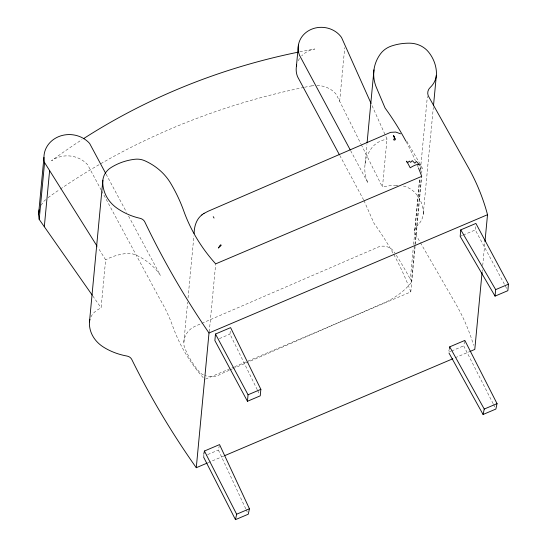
<?xml version="1.0" encoding="UTF-8"?>
<svg xmlns="http://www.w3.org/2000/svg" width="547" height="547" viewBox="0 0 547 547"><rect width="100%" height="100%" fill="white"/><g stroke="black" fill="none" stroke-linecap="round" stroke-linejoin="round"><path stroke-width="0.41" stroke-dasharray="2.73 2.05" d="M421.593 166.192L422.099 168.647L421.675 173.249M90.932 316.904A19.63 16.266 -3.3 0 1 97.455 309.903L101.099 307.838L105.639 259.811L97.961 247.579M183.874 342.073L187.642 302.19M188.045 297.951L193.898 236.003M209.269 331.838L215.689 263.859M257.254 389.744L229.986 334.114L230.444 329.246M339.666 101.27L344.726 47.705M365.068 164.141L366.914 144.606M396.24 185.262A50.68 41.996 -3.3 0 0 382.456 187.136L387.002 139.02L385.614 135.916M414.729 230.246L419.611 178.589M420.493 169.276L427.371 96.443M232.981 368.657L384.295 302.744A75.308 67.951 5.4 0 0 410.818 283.161A3.145 2.838 5.4 0 0 410.305 279.264L413.272 247.873M413.594 244.475L419.843 178.295M420.568 170.657L420.971 166.411M411.412 281.855L414.858 245.371M414.941 244.523L421.272 177.488M234.656 366.736L410.804 291.927L415.221 245.186M415.303 244.338L421.723 176.36M423.228 214.267L433.32 107.485M506.645 288.433L475.281 229.938L475.664 225.884M482.16 271.476L482.317 269.78M482.714 265.548L484.881 242.67M203.6 454.906L203.265 456.458L207.046 454.851M245.753 508.799L218.383 450.037L219.217 446.154M449.395 348.398L448.561 352.282L450.831 351.318M493.162 403.727L463.678 345.861L464.676 341.205M41.004 205.269L44.027 201.146L45.75 199.655M229.077 370.353L221.282 373.751A16.964 15.309 5.4 0 1 205.07 375.591M229.856 370.018L232.202 368.999M219.402 338.607L229.986 334.114M460.171 236.359L462.434 235.395M463.193 235.073L475.281 229.938M205.556 379.092L233.87 367.071M207.798 454.53L218.383 450.037M451.59 350.996L463.678 345.861M208.045 462.721L223.737 456.054M455.179 357.759L470.085 351.434M311.243 85.941L314.498 85.647M316.932 85.428C324.207 85.633 331.475 88.546 336.159 94.241L360.87 143.82M92.778 295.948L101.099 307.838M406.722 141.092L420.089 163.929M415.59 234.232L420.021 242M420.424 242.697L454.673 301.985A234.547 207.169 2.3 0 1 473.62 345.335M350.661 150.698L367.981 182.999L367.269 181.235A41.114 37.093 5.4 0 1 371.591 148.128A23.377 21.094 5.4 0 1 382.599 140.285A51.172 46.174 5.4 0 1 387.002 139.02M339.79 155.464L363.55 199.778M363.953 200.53L374.162 223.586A315.899 285.035 5.4 0 1 393.423 253.856M106.084 174.131L126.569 212.332M128.579 216.079L160.305 275.25A57.401 51.794 5.4 0 0 135.806 255.005A17.107 15.439 5.4 0 0 126.049 253.535A54.789 49.442 5.4 0 0 105.639 259.811M101.263 190.171L87.609 164.709A25.791 23.275 5.4 0 0 51.541 160.729A610.582 550.938 5.4 0 1 82.009 139.642M101.667 190.924L159.806 298.929A181.83 164.066 5.4 0 1 172.866 326.6A175.908 158.726 5.4 0 0 204.769 379.427M493.551 404.486L495.103 407.536M361.252 144.586L382.456 187.136M257.63 390.503L259.121 393.553M246.109 509.572L247.552 512.669M372.063 105.66L385.266 135.136M422.038 167.519L422.058 167.867M422.079 168.285L422.099 168.647M203.334 374.866A16.964 15.309 5.4 0 1 200.175 372.924A97.414 87.896 5.4 0 1 184.148 346.326A21.442 19.35 5.4 0 1 196.605 325.588L379.399 246.56A12.779 11.528 5.4 0 1 394.168 251.921A392.773 354.401 5.4 0 1 394.893 253.035M396.322 255.271A392.773 354.401 5.4 0 1 410.305 279.264M396.24 185.242A23.535 19.507 -3.3 0 1 398.066 185.269M403.447 186.062A23.535 19.507 -3.3 0 1 415.18 192.9A41.586 34.461 -3.3 0 1 423.303 211.71M423.282 211.71A23.2 19.227 -3.3 0 1 417.115 225.815A9.08 7.521 -3.3 0 0 415.611 234.225M299.818 51.828A610.582 550.938 5.4 0 1 314.737 49.004A23.555 21.258 5.4 0 0 301.684 55.869M48.047 197.665A602.596 499.397 -3.3 0 1 59.616 189.556M60.3 189.084A602.596 499.397 -3.3 0 1 303.763 87.431M304.59 87.26A602.596 499.397 -3.3 0 1 311.243 85.934M298.224 60.792A23.555 21.258 5.4 0 1 299.77 58.214M393.813 254.567A315.899 285.035 5.4 0 1 410.804 291.927M406.264 141.851A315.899 285.035 5.4 0 1 415.426 160.729M417.327 165.167A315.899 285.035 5.4 0 1 418.243 167.389"/><path stroke-width="0.82" d="M92.293 295.25L39.206 219.402L38.536 214.629L43.945 157.392M39.206 219.402L44.574 162.555A25.791 23.275 5.4 0 1 58.385 136.75A25.791 23.275 5.4 0 1 89.619 143.423L105.687 173.385M44.314 226.704L49.62 170.589M89.482 321.862L102.857 180.25M194.137 233.46C194.185 226.424 196.394 218.903 202.308 214.574M207.258 463.049L196.277 467.719L209.002 332.993A933.592 842.387 5.4 0 1 144.846 222.007A6.981 6.304 5.4 0 0 140.025 218.301A60.943 54.987 5.4 0 1 117.017 208.181A35.924 32.417 5.4 0 1 102.774 181.625A19.596 17.682 5.4 0 1 110.904 167.649A54.789 49.442 5.4 0 1 134.952 159.252A17.107 15.439 5.4 0 1 144.709 160.722A57.401 51.794 5.4 0 1 170.726 183.368A181.83 164.066 5.4 0 1 183.785 211.033A175.908 158.726 5.4 0 0 215.689 263.859L421.723 176.36A315.899 285.035 5.4 0 0 418.544 168.134M215.484 334.039L214.868 340.535L247.442 401.279L260.242 395.843L260.857 389.348L230.595 327.626L215.484 334.039L248.051 394.784L247.442 401.279M296.406 66.399L298.416 45.121M367.071 142.904L373.97 69.859M433.477 105.79L436.356 75.281M460.779 229.863L460.171 236.359L495.049 296.118L507.848 290.683L508.464 284.187L475.897 223.443L460.779 229.863L495.664 289.623L495.049 296.118M482.078 272.324L474.796 349.43L470.085 351.434M484.957 241.822L487.521 214.711A234.007 211.149 5.4 0 0 467.514 166.076L429.067 97.318A8.964 8.089 5.4 0 1 430.168 87.513A23.056 20.807 5.4 0 0 436.444 72.532A40.512 36.553 5.4 0 0 428.513 51.992A23.254 20.984 5.4 0 0 409.662 43.172A51.172 46.174 5.4 0 0 391.508 46.003A23.377 21.094 5.4 0 0 380.5 53.845A41.114 37.093 5.4 0 0 376.172 86.952L385.081 108.026A315.899 285.035 5.4 0 1 405.888 141.14M38.536 214.629L39.145 209.836M203.764 454.126L204.434 451.022L219.545 444.602L249.439 508.778L248.27 514.214L235.47 519.65L203.655 457.217M235.47 519.65L236.639 514.214L204.434 451.022M449.395 348.398L449.73 346.846L464.841 340.425L497.045 403.618L495.883 409.053L483.076 414.489L448.978 353.02M483.076 414.489L484.245 409.06L449.73 346.846M221.138 245.261L220.557 244.878L218.362 248.065M220.229 246.177L219.559 246.273M218.561 247.743L220.995 245.097M406.667 161.242L406.38 161.522L407.686 162.719L409.327 161.119L410.647 162.35L412.267 160.64L414.804 163.177L416.329 161.433A13.846 5.135 38.7 0 1 419.487 165.153L418.052 164.36A14.174 4.595 -38.7 0 0 410.209 167.806L406.694 161.215M203.621 213.617L207.956 211.327L390.64 132.34L395.741 132.066L400.575 133.817M201.843 214.923L204.038 213.316M394.175 136.771L394.278 138.254A0.725 0.656 5.4 0 1 394.996 138.514L393.56 139.423L394.093 140.223L395.447 139.642L393.553 135.547L394.209 136.839M209.002 332.993L487.521 214.711M248.051 394.784L260.857 389.348M495.664 289.623L508.464 284.187M224.523 455.719L452.827 358.764M236.639 514.214L249.439 508.778M484.245 409.06L497.045 403.618M420.322 164.695L420.698 165.03M44.574 162.555L97.058 246.143M213.234 216.646L214.048 218.068M350.258 149.953L299.517 55.309A23.555 21.258 5.4 0 1 311.359 29.312A23.555 21.258 5.4 0 1 341.526 37.469L371.023 103.335M339.386 154.712L297.506 76.594A23.555 21.258 5.4 0 1 296.693 64.956M83.431 138.726A610.582 550.938 5.4 0 1 298.163 52.163M196.277 467.719A935.794 826.558 2.3 0 1 131.848 359.605A6.995 6.181 2.3 0 0 128.545 356.514L127.013 356.056A61.64 51.083 -3.3 0 1 103.875 347.352A36.84 30.536 -3.3 0 1 89.414 323.133A19.63 16.266 -3.3 0 1 89.981 319.339"/></g></svg>
